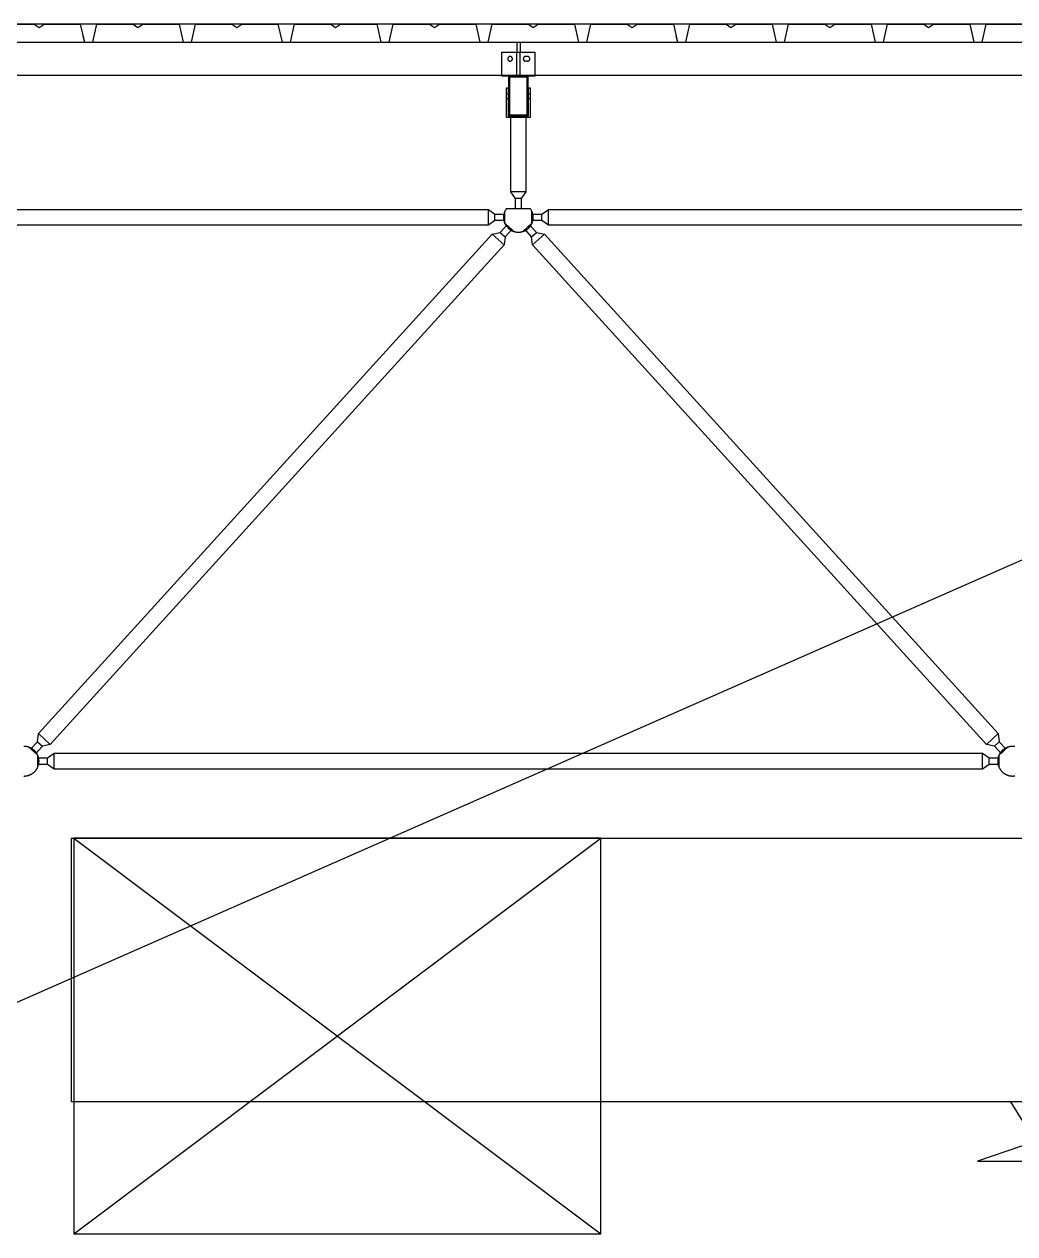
# Model space of a CAD drawing. Header units: centimetres. Extents: x 26200 to 152500, y -600 to 9300.
# Drawn here: x 131264.7 to 131565.4, y 1680 to 2047 of the extents above; entities that cross this region are included whole.
import ezdxf

# ---------------------------------------------------------------- set-up
doc = ezdxf.new("R2010")
doc.units = ezdxf.units.CM
for name, color, linetype in [('ROTAS-HAV-DETAY-YAZI', 7, 'Continuous'), ('ROTAS-KESIT-KANAL-DONUS', 4, 'Continuous'), ('ROTAS-KESIT-KANAL-UFLEME', 20, 'Continuous'), ('ROTAS-MIMARI-KESIT', 8, 'Continuous')]:
    doc.layers.add(name, color=color, linetype=linetype)

msp = doc.modelspace()

# ---------------------------------------------------------------- linework, layer by layer
at = {"layer": 'ROTAS-HAV-DETAY-YAZI'}
msp.add_line((131239.11, 1740), (131739.11, 1960), dxfattribs=at)
at = {"layer": 'ROTAS-KESIT-KANAL-DONUS'}
for p, q in [((131279.74, 1680), (131439.78, 1800)), ((131279.74, 1800), (131439.78, 1680))]:
    msp.add_line(p, q, dxfattribs=at)
msp.add_lwpolyline([(131279.74, 1680), (131439.78, 1680), (131439.78, 1800), (131279.74, 1800)], close=True, dxfattribs=at)
at = {"layer": 'ROTAS-KESIT-KANAL-UFLEME'}
msp.add_lwpolyline([(131279.11, 1800), (131901.18, 1800), (131901.18, 1720), (131279.11, 1720)], close=True, dxfattribs=at)
msp.add_lwpolyline([(131564.06, 1720), (131571.56, 1708), (131554.06, 1702), (131624.06, 1702), (131606.56, 1708), (131614.06, 1720)], dxfattribs=at)
at = {"layer": 'ROTAS-MIMARI-KESIT'}
for points in [[(147194.7, 2046.99), (129122.2, 2046.99)], [(131256.74, 2046.99), (131267.74, 2046.99), (131269.24, 2045.99), (131270.74, 2046.99), (131281.74, 2046.99), (131282.99, 2041.49), (131285.49, 2041.49), (131285.93, 2043.44)], [(131282.54, 2043.44), (131282.99, 2041.49), (131285.49, 2041.49), (131286.74, 2046.99), (131297.74, 2046.99), (131299.24, 2045.99), (131300.74, 2046.99), (131311.74, 2046.99), (131312.99, 2041.49), (131315.49, 2041.49), (131316.74, 2046.99), (131327.74, 2046.99), (131329.24, 2045.99), (131330.74, 2046.99), (131341.74, 2046.99), (131342.99, 2041.49), (131345.49, 2041.49), (131346.74, 2046.99), (131357.74, 2046.99), (131359.24, 2045.99), (131360.74, 2046.99), (131371.74, 2046.99), (131372.99, 2041.49), (131375.49, 2041.49), (131375.93, 2043.44)], [(131372.54, 2043.44), (131372.99, 2041.49), (131375.49, 2041.49), (131376.74, 2046.99), (131387.74, 2046.99), (131389.24, 2045.99), (131390.74, 2046.99), (131401.74, 2046.99), (131402.99, 2041.49), (131405.49, 2041.49), (131406.74, 2046.99), (131417.74, 2046.99), (131419.24, 2045.99), (131420.74, 2046.99), (131431.74, 2046.99), (131432.99, 2041.49), (131435.49, 2041.49), (131436.74, 2046.99), (131447.74, 2046.99), (131449.24, 2045.99), (131450.74, 2046.99), (131461.74, 2046.99), (131462.99, 2041.49), (131465.49, 2041.49), (131465.93, 2043.44)], [(131462.54, 2043.44), (131462.99, 2041.49), (131465.49, 2041.49), (131466.74, 2046.99), (131477.74, 2046.99), (131479.24, 2045.99), (131480.74, 2046.99), (131491.74, 2046.99), (131492.99, 2041.49), (131495.49, 2041.49), (131496.74, 2046.99), (131507.74, 2046.99), (131509.24, 2045.99), (131510.74, 2046.99), (131521.74, 2046.99), (131522.99, 2041.49), (131525.49, 2041.49), (131526.74, 2046.99), (131537.74, 2046.99), (131539.24, 2045.99), (131540.74, 2046.99), (131551.74, 2046.99), (131552.99, 2041.49), (131555.49, 2041.49), (131555.93, 2043.44)], [(131552.54, 2043.44), (131552.99, 2041.49), (131555.49, 2041.49), (131556.74, 2046.99), (131567.74, 2046.99)], [(129112.2, 2041.49), (138109.7, 2041.49)], [(131414.2, 2041.49), (131414.2, 2038.49)], [(131415.2, 2041.49), (131415.2, 2038.49)], [(131414.2, 2031.49), (131414.2, 2038.49)], [(131415.2, 2031.49), (131415.2, 2038.49)], [(131416.9, 2037.19), (131416.88, 2037.19), (131416.87, 2037.19), (131416.85, 2037.18), (131416.83, 2037.18), (131416.82, 2037.18), (131416.8, 2037.18), (131416.79, 2037.18), (131416.77, 2037.17), (131416.75, 2037.17), (131416.74, 2037.17), (131416.72, 2037.16), (131416.7, 2037.16), (131416.69, 2037.15), (131416.67, 2037.15), (131416.66, 2037.14), (131416.64, 2037.14), (131416.62, 2037.13), (131416.61, 2037.12), (131416.59, 2037.12), (131416.58, 2037.11), (131416.56, 2037.1), (131416.54, 2037.09), (131416.53, 2037.08), (131416.51, 2037.07), (131416.5, 2037.06), (131416.48, 2037.05), (131416.47, 2037.04), (131416.46, 2037.03), (131416.44, 2037.02), (131416.43, 2037.01), (131416.42, 2036.99), (131416.4, 2036.98), (131416.39, 2036.97), (131416.38, 2036.96), (131416.37, 2036.94), (131416.35, 2036.93), (131416.34, 2036.91), (131416.33, 2036.9), (131416.32, 2036.88), (131416.31, 2036.87), (131416.3, 2036.85), (131416.29, 2036.84), (131416.28, 2036.82), (131416.28, 2036.81), (131416.27, 2036.79), (131416.26, 2036.78), (131416.25, 2036.76), (131416.25, 2036.74), (131416.24, 2036.73), (131416.23, 2036.71), (131416.23, 2036.7), (131416.22, 2036.68), (131416.22, 2036.66), (131416.22, 2036.65), (131416.21, 2036.63), (131416.21, 2036.61), (131416.21, 2036.6), (131416.2, 2036.58), (131416.2, 2036.57), (131416.2, 2036.55), (131416.2, 2036.53), (131416.2, 2036.52), (131416.2, 2036.5), (131416.2, 2036.49), (131416.2, 2036.47), (131416.2, 2036.46), (131416.2, 2036.44), (131416.2, 2036.42), (131416.2, 2036.41), (131416.2, 2036.39), (131416.21, 2036.38), (131416.21, 2036.36), (131416.21, 2036.34), (131416.22, 2036.33), (131416.22, 2036.31), (131416.22, 2036.29), (131416.23, 2036.28), (131416.23, 2036.26), (131416.24, 2036.25), (131416.25, 2036.23), (131416.25, 2036.21), (131416.26, 2036.2), (131416.27, 2036.18), (131416.28, 2036.16), (131416.28, 2036.15), (131416.29, 2036.13), (131416.3, 2036.12), (131416.31, 2036.1), (131416.32, 2036.09), (131416.33, 2036.07), (131416.34, 2036.06), (131416.35, 2036.05), (131416.37, 2036.03), (131416.38, 2036.02), (131416.39, 2036), (131416.4, 2035.99), (131416.42, 2035.98), (131416.43, 2035.97), (131416.44, 2035.95), (131416.46, 2035.94), (131416.47, 2035.93), (131416.48, 2035.92), (131416.5, 2035.91), (131416.51, 2035.9), (131416.53, 2035.89), (131416.54, 2035.88), (131416.56, 2035.87), (131416.58, 2035.86), (131416.59, 2035.86), (131416.61, 2035.85), (131416.62, 2035.84), (131416.64, 2035.84), (131416.66, 2035.83), (131416.67, 2035.82), (131416.69, 2035.82), (131416.7, 2035.81), (131416.72, 2035.81), (131416.74, 2035.81), (131416.75, 2035.8), (131416.77, 2035.8), (131416.79, 2035.8), (131416.8, 2035.79), (131416.82, 2035.79), (131416.83, 2035.79), (131416.85, 2035.79), (131416.87, 2035.79), (131416.88, 2035.79), (131416.9, 2035.79)], [(131417.5, 2037.19), (131416.9, 2037.19)], [(131417.5, 2035.79), (131417.51, 2035.79), (131417.53, 2035.79), (131417.54, 2035.79), (131417.56, 2035.79), (131417.58, 2035.79), (131417.59, 2035.79), (131417.61, 2035.8), (131417.62, 2035.8), (131417.64, 2035.8), (131417.66, 2035.81), (131417.67, 2035.81), (131417.69, 2035.81), (131417.71, 2035.82), (131417.72, 2035.82), (131417.74, 2035.83), (131417.76, 2035.84), (131417.77, 2035.84), (131417.79, 2035.85), (131417.8, 2035.86), (131417.82, 2035.86), (131417.83, 2035.87), (131417.85, 2035.88), (131417.87, 2035.89), (131417.88, 2035.9), (131417.9, 2035.91), (131417.91, 2035.92), (131417.92, 2035.93), (131417.94, 2035.94), (131417.95, 2035.95), (131417.97, 2035.97), (131417.98, 2035.98), (131417.99, 2035.99), (131418.01, 2036), (131418.02, 2036.02), (131418.03, 2036.03), (131418.04, 2036.05), (131418.05, 2036.06), (131418.06, 2036.07), (131418.07, 2036.09), (131418.08, 2036.1), (131418.09, 2036.12), (131418.1, 2036.13), (131418.11, 2036.15), (131418.12, 2036.16), (131418.13, 2036.18), (131418.13, 2036.2), (131418.14, 2036.21), (131418.15, 2036.23), (131418.15, 2036.25), (131418.16, 2036.26), (131418.17, 2036.28), (131418.17, 2036.29), (131418.17, 2036.31), (131418.18, 2036.33), (131418.18, 2036.34), (131418.19, 2036.36), (131418.19, 2036.38), (131418.19, 2036.39), (131418.19, 2036.41), (131418.19, 2036.42), (131418.2, 2036.44), (131418.2, 2036.46), (131418.2, 2036.47), (131418.2, 2036.49), (131418.2, 2036.5), (131418.2, 2036.52), (131418.2, 2036.53), (131418.19, 2036.55), (131418.19, 2036.57), (131418.19, 2036.58), (131418.19, 2036.6), (131418.19, 2036.61), (131418.18, 2036.63), (131418.18, 2036.65), (131418.17, 2036.66), (131418.17, 2036.68), (131418.17, 2036.7), (131418.16, 2036.71), (131418.15, 2036.73), (131418.15, 2036.74), (131418.14, 2036.76), (131418.13, 2036.78), (131418.13, 2036.79), (131418.12, 2036.81), (131418.11, 2036.82), (131418.1, 2036.84), (131418.09, 2036.85), (131418.08, 2036.87), (131418.07, 2036.88), (131418.06, 2036.9), (131418.05, 2036.91), (131418.04, 2036.93), (131418.03, 2036.94), (131418.02, 2036.96), (131418.01, 2036.97), (131417.99, 2036.98), (131417.98, 2036.99), (131417.97, 2037.01), (131417.95, 2037.02), (131417.94, 2037.03), (131417.92, 2037.04), (131417.91, 2037.05), (131417.9, 2037.06), (131417.88, 2037.07), (131417.87, 2037.08), (131417.85, 2037.09), (131417.83, 2037.1), (131417.82, 2037.11), (131417.8, 2037.12), (131417.79, 2037.12), (131417.77, 2037.13), (131417.76, 2037.14), (131417.74, 2037.14), (131417.72, 2037.15), (131417.71, 2037.15), (131417.69, 2037.16), (131417.67, 2037.16), (131417.66, 2037.17), (131417.64, 2037.17), (131417.62, 2037.17), (131417.61, 2037.18), (131417.59, 2037.18), (131417.58, 2037.18), (131417.56, 2037.18), (131417.54, 2037.18), (131417.53, 2037.19), (131417.51, 2037.19), (131417.5, 2037.19)], [(131417.5, 2035.79), (131416.9, 2035.79)], [(129112.2, 2031.49), (138109.7, 2031.49)], [(131409.7, 2031.49), (131419.7, 2031.49)], [(131417.7, 2019.19), (131417.7, 2031.19), (131411.7, 2031.19), (131411.7, 2019.19)], [(131411.1, 2025.89), (131411.6, 2025.89)], [(131417.8, 2025.89), (131418.3, 2025.89)], [(131411.1, 2024.49), (131411.6, 2024.49)], [(131417.8, 2024.49), (131418.3, 2024.49)], [(131412.28, 2018.69), (131412.28, 1996.09), (131413.7, 1994.09), (131413.7, 1991.09)], [(131415.7, 1991.09), (131415.7, 1994.09), (131417.11, 1996.09), (131417.11, 2018.69)], [(131417.11, 1996.09), (131412.28, 1996.09)], [(131415.7, 1994.09), (131413.7, 1994.09)], [(131118.8, 1989.39), (131121.8, 1989.39), (131123.8, 1990.8), (131405.6, 1990.8), (131407.6, 1989.39), (131410.6, 1989.39)], [(131405.6, 1985.97), (131405.6, 1990.8)], [(131407.6, 1987.39), (131407.6, 1989.39)], [(131411.1, 1991.09), (131411.01, 1990.97), (131410.93, 1990.84), (131410.85, 1990.71), (131410.77, 1990.58), (131410.7, 1990.45), (131410.63, 1990.31), (131410.56, 1990.17), (131410.51, 1990.02), (131410.45, 1989.88), (131410.43, 1989.8), (131410.4, 1989.73), (131410.38, 1989.65), (131410.36, 1989.57), (131410.34, 1989.5), (131410.32, 1989.42), (131410.3, 1989.34), (131410.28, 1989.26), (131410.27, 1989.19), (131410.26, 1989.11), (131410.24, 1989.03), (131410.23, 1988.95), (131410.22, 1988.87), (131410.22, 1988.79), (131410.21, 1988.71), (131410.2, 1988.63), (131410.2, 1988.55), (131410.2, 1988.47), (131410.2, 1988.39), (131410.2, 1988.31), (131410.2, 1988.23), (131410.2, 1988.15), (131410.21, 1988.07), (131410.21, 1987.99), (131410.22, 1987.92), (131410.23, 1987.84), (131410.24, 1987.76), (131410.25, 1987.68), (131410.28, 1987.53), (131410.31, 1987.37), (131410.35, 1987.22), (131410.39, 1987.07), (131410.44, 1986.93), (131410.49, 1986.79), (131410.55, 1986.65), (131410.61, 1986.51), (131410.67, 1986.37), (131410.74, 1986.24), (131410.81, 1986.11), (131410.89, 1985.98), (131410.98, 1985.86), (131411.07, 1985.73), (131411.16, 1985.61), (131411.26, 1985.49), (131411.36, 1985.37), (131411.47, 1985.25), (131411.52, 1985.2), (131411.58, 1985.14), (131411.64, 1985.09), (131411.69, 1985.04), (131411.75, 1984.98), (131411.81, 1984.93), (131411.88, 1984.88), (131411.94, 1984.83), (131412, 1984.78), (131412.07, 1984.74), (131412.13, 1984.69), (131412.2, 1984.65), (131412.26, 1984.6), (131412.33, 1984.56), (131412.4, 1984.52), (131412.47, 1984.48), (131412.54, 1984.44), (131412.61, 1984.4), (131412.68, 1984.36), (131412.75, 1984.33), (131412.82, 1984.3), (131412.9, 1984.26), (131412.97, 1984.23), (131413.04, 1984.2), (131413.12, 1984.17), (131413.19, 1984.15), (131413.27, 1984.12), (131413.34, 1984.1), (131413.49, 1984.05), (131413.64, 1984.01), (131413.79, 1983.98), (131413.95, 1983.95), (131414.1, 1983.93), (131414.25, 1983.91), (131414.4, 1983.9), (131414.55, 1983.89), (131414.7, 1983.89), (131414.85, 1983.89), (131415, 1983.9), (131415.15, 1983.91), (131415.3, 1983.93), (131415.45, 1983.95), (131415.6, 1983.98), (131415.75, 1984.01), (131415.9, 1984.05), (131416.05, 1984.1), (131416.13, 1984.12), (131416.2, 1984.15), (131416.28, 1984.17), (131416.35, 1984.2), (131416.43, 1984.23), (131416.5, 1984.26), (131416.57, 1984.3), (131416.64, 1984.33), (131416.71, 1984.36), (131416.79, 1984.4), (131416.86, 1984.44), (131416.93, 1984.48), (131416.99, 1984.52), (131417.06, 1984.56), (131417.13, 1984.6), (131417.2, 1984.65), (131417.26, 1984.69), (131417.33, 1984.74), (131417.39, 1984.78), (131417.46, 1984.83), (131417.52, 1984.88), (131417.58, 1984.93), (131417.64, 1984.98), (131417.7, 1985.04), (131417.76, 1985.09), (131417.82, 1985.14), (131417.87, 1985.2), (131417.93, 1985.25), (131418.04, 1985.37), (131418.14, 1985.49), (131418.24, 1985.61), (131418.33, 1985.73), (131418.42, 1985.86), (131418.5, 1985.98), (131418.58, 1986.11), (131418.65, 1986.24), (131418.72, 1986.37), (131418.79, 1986.51), (131418.85, 1986.65), (131418.9, 1986.79), (131418.95, 1986.93), (131419, 1987.07), (131419.04, 1987.22), (131419.08, 1987.37), (131419.11, 1987.53), (131419.14, 1987.68), (131419.15, 1987.76), (131419.16, 1987.84), (131419.17, 1987.92), (131419.18, 1987.99), (131419.19, 1988.07), (131419.19, 1988.15), (131419.19, 1988.23), (131419.2, 1988.31), (131419.2, 1988.39), (131419.2, 1988.47), (131419.19, 1988.55), (131419.19, 1988.63), (131419.19, 1988.71), (131419.18, 1988.79), (131419.17, 1988.87), (131419.16, 1988.95), (131419.15, 1989.03), (131419.14, 1989.11), (131419.13, 1989.19), (131419.11, 1989.26), (131419.09, 1989.34), (131419.08, 1989.42), (131419.06, 1989.5), (131419.04, 1989.57), (131419.02, 1989.65), (131418.99, 1989.73), (131418.97, 1989.8), (131418.94, 1989.88), (131418.89, 1990.02), (131418.83, 1990.17), (131418.77, 1990.31), (131418.7, 1990.45), (131418.63, 1990.58), (131418.55, 1990.71), (131418.47, 1990.84), (131418.38, 1990.97), (131418.3, 1991.09)], [(131410.6, 1986.53), (131410.6, 1990.24)], [(131411.1, 1991.09), (131418.3, 1991.09)], [(131418.8, 1989.39), (131421.8, 1989.39), (131423.8, 1990.8), (131705.6, 1990.8), (131707.6, 1989.39), (131710.6, 1989.39)], [(131418.8, 1986.53), (131418.8, 1990.24)], [(131421.8, 1987.39), (131421.8, 1989.39)], [(131423.8, 1985.97), (131423.8, 1990.8)], [(131410.6, 1987.39), (131407.6, 1987.39), (131405.6, 1985.97), (131123.8, 1985.97), (131121.8, 1987.39), (131118.8, 1987.39)], [(131410.57, 1986.6), (131413.31, 1984.11)], [(131416.08, 1984.11), (131418.83, 1986.6)], [(131710.6, 1987.39), (131707.6, 1987.39), (131705.6, 1985.97), (131423.8, 1985.97), (131421.8, 1987.39), (131418.8, 1987.39)], [(131406.79, 1983.28), (131410.36, 1980.03)], [(131409.18, 1983.81), (131410.66, 1982.46)], [(131418.73, 1982.46), (131420.21, 1983.81)], [(131419.03, 1980.03), (131422.61, 1983.28)], [(131269.03, 1831.74), (131272.61, 1828.5)], [(131556.79, 1828.5), (131560.36, 1831.74)], [(131264.6, 1818.89), (131264.7, 1818.89), (131264.8, 1818.89), (131264.9, 1818.89), (131265, 1818.9), (131265.1, 1818.9), (131265.2, 1818.92), (131265.31, 1818.93), (131265.41, 1818.94), (131265.52, 1818.96), (131265.62, 1818.98), (131265.73, 1819.01), (131265.83, 1819.03), (131265.94, 1819.06), (131266.04, 1819.09), (131266.15, 1819.13), (131266.25, 1819.16), (131266.35, 1819.2), (131266.46, 1819.25), (131266.56, 1819.29), (131266.66, 1819.34), (131266.76, 1819.39), (131266.86, 1819.44), (131266.96, 1819.5), (131267.06, 1819.56), (131267.16, 1819.62), (131267.26, 1819.68), (131267.35, 1819.75), (131267.44, 1819.82), (131267.53, 1819.89), (131267.62, 1819.97), (131267.71, 1820.04), (131267.8, 1820.12), (131267.88, 1820.2), (131267.96, 1820.29), (131268.04, 1820.37), (131268.12, 1820.46), (131268.19, 1820.55), (131268.26, 1820.64), (131268.33, 1820.73), (131268.4, 1820.83), (131268.46, 1820.92), (131268.53, 1821.02), (131268.58, 1821.12), (131268.64, 1821.22), (131268.69, 1821.32), (131268.75, 1821.42), (131268.79, 1821.52), (131268.84, 1821.63), (131268.88, 1821.73), (131268.92, 1821.83), (131268.96, 1821.94), (131268.99, 1822.04), (131269.02, 1822.15), (131269.05, 1822.25), (131269.08, 1822.36), (131269.1, 1822.46), (131269.12, 1822.57), (131269.14, 1822.67), (131269.16, 1822.78), (131269.17, 1822.88), (131269.18, 1822.98), (131269.19, 1823.08), (131269.19, 1823.19), (131269.2, 1823.29), (131269.2, 1823.39), (131269.2, 1823.49), (131269.19, 1823.59), (131269.19, 1823.69), (131269.18, 1823.79), (131269.17, 1823.89), (131269.16, 1824), (131269.14, 1824.1), (131269.12, 1824.21), (131269.1, 1824.31), (131269.08, 1824.41), (131269.05, 1824.52), (131269.02, 1824.62), (131268.99, 1824.73), (131268.96, 1824.83), (131268.92, 1824.94), (131268.88, 1825.04), (131268.84, 1825.15), (131268.79, 1825.25), (131268.75, 1825.35), (131268.69, 1825.45), (131268.64, 1825.55), (131268.58, 1825.65), (131268.53, 1825.75), (131268.46, 1825.85), (131268.4, 1825.94), (131268.33, 1826.04), (131268.26, 1826.13), (131268.19, 1826.22), (131268.12, 1826.31), (131268.04, 1826.4), (131267.96, 1826.49), (131267.88, 1826.57), (131267.8, 1826.65), (131267.71, 1826.73), (131267.62, 1826.81), (131267.53, 1826.88), (131267.44, 1826.95), (131267.35, 1827.02), (131267.26, 1827.09), (131267.16, 1827.15), (131267.06, 1827.21), (131266.96, 1827.27), (131266.86, 1827.33), (131266.76, 1827.38), (131266.66, 1827.43), (131266.56, 1827.48), (131266.46, 1827.53), (131266.35, 1827.57), (131266.25, 1827.61), (131266.15, 1827.65), (131266.04, 1827.68), (131265.94, 1827.71), (131265.83, 1827.74), (131265.73, 1827.77), (131265.62, 1827.79), (131265.52, 1827.81), (131265.41, 1827.83), (131265.31, 1827.84), (131265.2, 1827.86), (131265.1, 1827.87), (131265, 1827.88), (131264.9, 1827.88), (131264.8, 1827.89), (131264.7, 1827.89), (131264.6, 1827.89)], [(131266.08, 1827.67), (131268.83, 1825.17)], [(131268.73, 1829.31), (131270.21, 1827.97)], [(131559.18, 1827.97), (131560.66, 1829.31)], [(131565.41, 1827.83), (131565.31, 1827.84), (131565.2, 1827.86), (131565.1, 1827.87), (131565, 1827.88), (131564.9, 1827.88), (131564.8, 1827.89), (131564.7, 1827.89), (131564.6, 1827.89), (131564.5, 1827.88), (131564.4, 1827.88), (131564.29, 1827.87), (131564.19, 1827.86), (131564.09, 1827.84), (131563.98, 1827.83), (131563.88, 1827.81), (131563.77, 1827.79), (131563.67, 1827.77), (131563.56, 1827.74), (131563.46, 1827.71), (131563.35, 1827.68), (131563.25, 1827.65), (131563.15, 1827.61), (131563.04, 1827.57), (131562.94, 1827.53), (131562.83, 1827.48), (131562.73, 1827.43), (131562.63, 1827.38), (131562.53, 1827.33), (131562.43, 1827.27), (131562.33, 1827.21), (131562.24, 1827.15), (131562.14, 1827.09), (131562.04, 1827.02), (131561.95, 1826.95), (131561.86, 1826.88), (131561.77, 1826.81), (131561.68, 1826.73), (131561.6, 1826.65), (131561.52, 1826.57), (131561.43, 1826.49), (131561.36, 1826.4), (131561.28, 1826.31), (131561.2, 1826.22), (131561.13, 1826.13), (131561.06, 1826.04), (131561, 1825.94), (131560.93, 1825.85), (131560.87, 1825.75), (131560.81, 1825.65), (131560.75, 1825.55), (131560.7, 1825.45), (131560.65, 1825.35), (131560.6, 1825.25), (131560.56, 1825.15), (131560.51, 1825.04), (131560.47, 1824.94), (131560.44, 1824.83), (131560.4, 1824.73), (131560.37, 1824.62), (131560.34, 1824.52), (131560.32, 1824.41), (131560.29, 1824.31), (131560.27, 1824.21), (131560.25, 1824.1), (131560.24, 1824), (131560.23, 1823.89), (131560.22, 1823.79), (131560.21, 1823.69), (131560.2, 1823.59), (131560.2, 1823.49), (131560.2, 1823.39), (131560.2, 1823.29), (131560.2, 1823.19), (131560.21, 1823.08), (131560.22, 1822.98), (131560.23, 1822.88), (131560.24, 1822.78), (131560.25, 1822.67), (131560.27, 1822.57), (131560.29, 1822.46), (131560.32, 1822.36), (131560.34, 1822.25), (131560.37, 1822.15), (131560.4, 1822.04), (131560.44, 1821.94), (131560.47, 1821.83), (131560.51, 1821.73), (131560.56, 1821.63), (131560.6, 1821.52), (131560.65, 1821.42), (131560.7, 1821.32), (131560.75, 1821.22), (131560.81, 1821.12), (131560.87, 1821.02), (131560.93, 1820.92), (131561, 1820.83), (131561.06, 1820.73), (131561.13, 1820.64), (131561.2, 1820.55), (131561.28, 1820.46), (131561.36, 1820.37), (131561.43, 1820.29), (131561.52, 1820.2), (131561.6, 1820.12), (131561.68, 1820.04), (131561.77, 1819.97), (131561.86, 1819.89), (131561.95, 1819.82), (131562.04, 1819.75), (131562.14, 1819.68), (131562.24, 1819.62), (131562.33, 1819.56), (131562.43, 1819.5), (131562.53, 1819.44), (131562.63, 1819.39), (131562.73, 1819.34), (131562.83, 1819.29), (131562.94, 1819.25), (131563.04, 1819.2), (131563.15, 1819.16), (131563.25, 1819.13), (131563.35, 1819.09), (131563.46, 1819.06), (131563.56, 1819.03), (131563.67, 1819.01), (131563.77, 1818.98), (131563.88, 1818.96), (131563.98, 1818.94), (131564.09, 1818.93), (131564.19, 1818.92), (131564.29, 1818.9), (131564.4, 1818.9), (131564.5, 1818.89), (131564.6, 1818.89), (131564.7, 1818.89), (131564.8, 1818.89), (131564.9, 1818.89), (131565, 1818.9), (131565.1, 1818.9), (131565.2, 1818.92), (131565.31, 1818.93), (131565.41, 1818.94)], [(131560.57, 1825.17), (131563.31, 1827.67)], [(131268.8, 1824.39), (131271.8, 1824.39), (131273.8, 1825.8), (131555.6, 1825.8), (131557.6, 1824.39), (131560.6, 1824.39)], [(131268.8, 1821.53), (131268.8, 1825.24)], [(131271.8, 1822.39), (131271.8, 1824.39)], [(131273.8, 1820.97), (131273.8, 1825.8)], [(131555.6, 1820.97), (131555.6, 1825.8)], [(131557.6, 1822.39), (131557.6, 1824.39)], [(131560.6, 1821.53), (131560.6, 1825.24)], [(131560.6, 1822.39), (131557.6, 1822.39), (131555.6, 1820.97), (131273.8, 1820.97), (131271.8, 1822.39), (131268.8, 1822.39)]]:
    msp.add_lwpolyline(points, dxfattribs=at)
for points in [[(131409.7, 2038.49), (131419.7, 2038.49), (131419.7, 2031.19), (131409.7, 2031.19)], [(131412.9, 2036.49), (131412.9, 2036.5), (131412.9, 2036.52), (131412.9, 2036.53), (131412.89, 2036.55), (131412.89, 2036.57), (131412.89, 2036.58), (131412.89, 2036.6), (131412.89, 2036.61), (131412.88, 2036.63), (131412.88, 2036.65), (131412.87, 2036.66), (131412.87, 2036.68), (131412.87, 2036.7), (131412.86, 2036.71), (131412.85, 2036.73), (131412.85, 2036.74), (131412.84, 2036.76), (131412.83, 2036.78), (131412.83, 2036.79), (131412.82, 2036.81), (131412.81, 2036.82), (131412.8, 2036.84), (131412.79, 2036.85), (131412.78, 2036.87), (131412.77, 2036.88), (131412.76, 2036.9), (131412.75, 2036.91), (131412.74, 2036.93), (131412.73, 2036.94), (131412.72, 2036.96), (131412.71, 2036.97), (131412.69, 2036.98), (131412.68, 2036.99), (131412.67, 2037.01), (131412.65, 2037.02), (131412.64, 2037.03), (131412.62, 2037.04), (131412.61, 2037.05), (131412.6, 2037.06), (131412.58, 2037.07), (131412.57, 2037.08), (131412.55, 2037.09), (131412.53, 2037.1), (131412.52, 2037.11), (131412.5, 2037.12), (131412.49, 2037.12), (131412.47, 2037.13), (131412.46, 2037.14), (131412.44, 2037.14), (131412.42, 2037.15), (131412.41, 2037.15), (131412.39, 2037.16), (131412.37, 2037.16), (131412.36, 2037.17), (131412.34, 2037.17), (131412.32, 2037.17), (131412.31, 2037.18), (131412.29, 2037.18), (131412.28, 2037.18), (131412.26, 2037.18), (131412.24, 2037.18), (131412.23, 2037.19), (131412.21, 2037.19), (131412.2, 2037.19), (131412.18, 2037.19), (131412.17, 2037.19), (131412.15, 2037.18), (131412.13, 2037.18), (131412.12, 2037.18), (131412.1, 2037.18), (131412.09, 2037.18), (131412.07, 2037.17), (131412.05, 2037.17), (131412.04, 2037.17), (131412.02, 2037.16), (131412, 2037.16), (131411.99, 2037.15), (131411.97, 2037.15), (131411.96, 2037.14), (131411.94, 2037.14), (131411.92, 2037.13), (131411.91, 2037.12), (131411.89, 2037.12), (131411.88, 2037.11), (131411.86, 2037.1), (131411.84, 2037.09), (131411.83, 2037.08), (131411.81, 2037.07), (131411.8, 2037.06), (131411.78, 2037.05), (131411.77, 2037.04), (131411.76, 2037.03), (131411.74, 2037.02), (131411.73, 2037.01), (131411.72, 2036.99), (131411.7, 2036.98), (131411.69, 2036.97), (131411.68, 2036.96), (131411.67, 2036.94), (131411.65, 2036.93), (131411.64, 2036.91), (131411.63, 2036.9), (131411.62, 2036.88), (131411.61, 2036.87), (131411.6, 2036.85), (131411.59, 2036.84), (131411.58, 2036.82), (131411.58, 2036.81), (131411.57, 2036.79), (131411.56, 2036.78), (131411.55, 2036.76), (131411.55, 2036.74), (131411.54, 2036.73), (131411.53, 2036.71), (131411.53, 2036.7), (131411.52, 2036.68), (131411.52, 2036.66), (131411.52, 2036.65), (131411.51, 2036.63), (131411.51, 2036.61), (131411.51, 2036.6), (131411.5, 2036.58), (131411.5, 2036.57), (131411.5, 2036.55), (131411.5, 2036.53), (131411.5, 2036.52), (131411.5, 2036.5), (131411.5, 2036.49), (131411.5, 2036.47), (131411.5, 2036.46), (131411.5, 2036.44), (131411.5, 2036.42), (131411.5, 2036.41), (131411.5, 2036.39), (131411.51, 2036.38), (131411.51, 2036.36), (131411.51, 2036.34), (131411.52, 2036.33), (131411.52, 2036.31), (131411.52, 2036.29), (131411.53, 2036.28), (131411.53, 2036.26), (131411.54, 2036.25), (131411.55, 2036.23), (131411.55, 2036.21), (131411.56, 2036.2), (131411.57, 2036.18), (131411.58, 2036.16), (131411.58, 2036.15), (131411.59, 2036.13), (131411.6, 2036.12), (131411.61, 2036.1), (131411.62, 2036.09), (131411.63, 2036.07), (131411.64, 2036.06), (131411.65, 2036.05), (131411.67, 2036.03), (131411.68, 2036.02), (131411.69, 2036), (131411.7, 2035.99), (131411.72, 2035.98), (131411.73, 2035.97), (131411.74, 2035.95), (131411.76, 2035.94), (131411.77, 2035.93), (131411.78, 2035.92), (131411.8, 2035.91), (131411.81, 2035.9), (131411.83, 2035.89), (131411.84, 2035.88), (131411.86, 2035.87), (131411.88, 2035.86), (131411.89, 2035.86), (131411.91, 2035.85), (131411.92, 2035.84), (131411.94, 2035.84), (131411.96, 2035.83), (131411.97, 2035.82), (131411.99, 2035.82), (131412, 2035.81), (131412.02, 2035.81), (131412.04, 2035.81), (131412.05, 2035.8), (131412.07, 2035.8), (131412.09, 2035.8), (131412.1, 2035.79), (131412.12, 2035.79), (131412.13, 2035.79), (131412.15, 2035.79), (131412.17, 2035.79), (131412.18, 2035.79), (131412.2, 2035.79), (131412.21, 2035.79), (131412.23, 2035.79), (131412.24, 2035.79), (131412.26, 2035.79), (131412.28, 2035.79), (131412.29, 2035.79), (131412.31, 2035.8), (131412.32, 2035.8), (131412.34, 2035.8), (131412.36, 2035.81), (131412.37, 2035.81), (131412.39, 2035.81), (131412.41, 2035.82), (131412.42, 2035.82), (131412.44, 2035.83), (131412.46, 2035.84), (131412.47, 2035.84), (131412.49, 2035.85), (131412.5, 2035.86), (131412.52, 2035.86), (131412.53, 2035.87), (131412.55, 2035.88), (131412.57, 2035.89), (131412.58, 2035.9), (131412.6, 2035.91), (131412.61, 2035.92), (131412.62, 2035.93), (131412.64, 2035.94), (131412.65, 2035.95), (131412.67, 2035.97), (131412.68, 2035.98), (131412.69, 2035.99), (131412.71, 2036), (131412.72, 2036.02), (131412.73, 2036.03), (131412.74, 2036.05), (131412.75, 2036.06), (131412.76, 2036.07), (131412.77, 2036.09), (131412.78, 2036.1), (131412.79, 2036.12), (131412.8, 2036.13), (131412.81, 2036.15), (131412.82, 2036.16), (131412.83, 2036.18), (131412.83, 2036.2), (131412.84, 2036.21), (131412.85, 2036.23), (131412.85, 2036.25), (131412.86, 2036.26), (131412.87, 2036.28), (131412.87, 2036.29), (131412.87, 2036.31), (131412.88, 2036.33), (131412.88, 2036.34), (131412.89, 2036.36), (131412.89, 2036.38), (131412.89, 2036.39), (131412.89, 2036.41), (131412.89, 2036.42), (131412.9, 2036.44), (131412.9, 2036.46), (131412.9, 2036.47)], [(131417.4, 2030.89), (131412, 2030.89), (131412, 2019.49), (131417.4, 2019.49)], [(131411.1, 2027.69), (131411.6, 2027.69), (131411.6, 2019.19), (131417.8, 2019.19), (131417.8, 2027.69), (131418.3, 2027.69), (131418.3, 2018.69), (131411.1, 2018.69)], [(131266.72, 1827.09), (131268.73, 1829.31), (131269.03, 1831.74), (131406.79, 1983.28), (131409.18, 1983.81), (131411.2, 1986.03), (131412.68, 1984.68), (131410.66, 1982.46), (131410.36, 1980.03), (131272.61, 1828.5), (131270.21, 1827.97), (131268.2, 1825.75)], [(131561.2, 1825.75), (131559.18, 1827.97), (131556.79, 1828.5), (131419.03, 1980.03), (131418.73, 1982.46), (131416.72, 1984.68), (131418.2, 1986.03), (131420.21, 1983.81), (131422.61, 1983.28), (131560.36, 1831.74), (131560.66, 1829.31), (131562.68, 1827.09)]]:
    msp.add_lwpolyline(points, close=True, dxfattribs=at)

doc.saveas('drawing.dxf')
